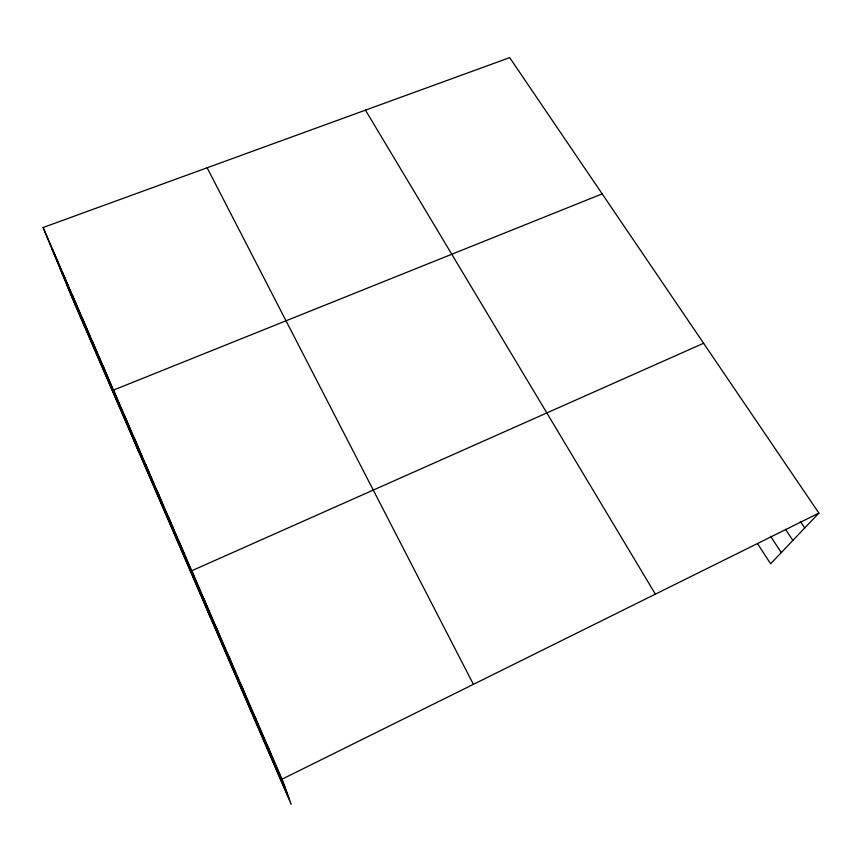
<?xml version="1.0" encoding="UTF-8"?>
<svg xmlns="http://www.w3.org/2000/svg" width="862" height="862" viewBox="0 0 862 862"><rect width="100%" height="100%" fill="white"/><g stroke="black" fill="none" stroke-linecap="round" stroke-linejoin="round"><path stroke-width="1.29" d="M43.1 227.503L282.068 779.183L291.194 804.365L73.82 301.84L43.1 227.503L509.679 57.635L818.9 513.095L770.606 563.791L757.59 543.707M282.068 779.183L818.9 513.095M703.597 343.259L191.784 570.741L210.199 617.117M602.161 193.864L113.525 390.077L138.89 452.27M800.356 521.445L804.731 527.975M785.487 529.311L792.857 540.431M770.585 536.272L781.274 552.596M365.456 110.142L655.368 594.144M207.139 167.778L473.4 684.342M52.054 249.172L284.772 786.64M59.597 267.414L287.024 792.846M66.988 285.3L289.201 798.858M72.139 294.545L80.5 314.867M62.279 271.778L70.846 292.574M52.604 249.441L61.364 270.679M92.428 341.395L100.348 360.704M82.192 317.744L90.338 337.581M102.88 365.499L110.551 384.28M134.795 439.189L141.713 456.235M124.053 414.396L131.239 432.045M145.743 464.467L152.391 480.899M156.916 490.241L163.274 506.026M168.305 516.543L174.361 531.638M179.921 543.362L185.675 557.757M203.885 598.67L208.96 611.557M216.233 627.191L220.963 639.27M228.85 656.305L233.203 667.544M241.726 686.044L245.702 696.399M254.883 716.43L258.449 725.858M268.33 747.462L271.476 755.931"/></g></svg>
